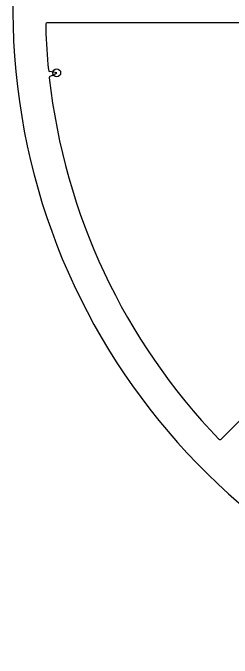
# Model space of a CAD drawing. Header units: millimetres. Extents: x -95 to 95, y -94 to 95.
# Drawn here: x -94.5 to -62.7, y -94 to -0.5 of the extents above; entities that cross this region are included whole.
import ezdxf

# ---------------------------------------------------------------- set-up
doc = ezdxf.new("R2010")
doc.units = ezdxf.units.MM
for name, color, linetype in [('CUT_INNER', 6, 'Continuous'), ('CUT_OUTER', 1, 'Continuous'), ('ENGRAVE', 7, 'Continuous')]:
    doc.layers.add(name, color=color, linetype=linetype)

msp = doc.modelspace()

# ---------------------------------------------------------------- linework, layer by layer
at = {"layer": 'CUT_INNER'}
for points in [[(-61.156, -1.89), (-89.499, -1.89)], [(-64.295, -62.29), (-50.799, -48.795)]]:
    msp.add_lwpolyline(points, dxfattribs=at)
for centre, radius, start, end in [((-89.499, -2.14), 0.25, 90, 181.23047), ((-39.51, -1.092), 50.251, 181.20166, 181.89656), ((-0.113, -0.005), 89.662, 181.7572, 185.59682), ((-89.099, -8.726), 0.25, 185.44922, 262.10714), ((-90.255, -17.45), 8.55, 75.7405, 82.45667), ((-92.749, -1.511), 8.928, 294.2424, 301.00931), ((-88.978, -9.879), 0.25, 114.76786, 186.50391), ((-0.001, 0), 89.774, 186.33557, 223.93249), ((-64.472, -62.114), 0.25, 223.76953, 315)]:
    msp.add_arc(centre, radius, start, end, dxfattribs=at)
at = {"layer": 'CUT_OUTER'}
for centre, radius, start, end in [((-0.861, -0.008), 93.639, 178.69646, 181.05954), ((12144.857, 260.958), 12242.16, 181.2295727, 181.23229), ((0, 0), 94.5, 181.40671, 264.37546)]:
    msp.add_arc(centre, radius, start, end, dxfattribs=at)
at = {"layer": 'ENGRAVE'}
msp.add_circle((-88.149, -9.163), 0.567, dxfattribs=at)

doc.saveas('drawing.dxf')
